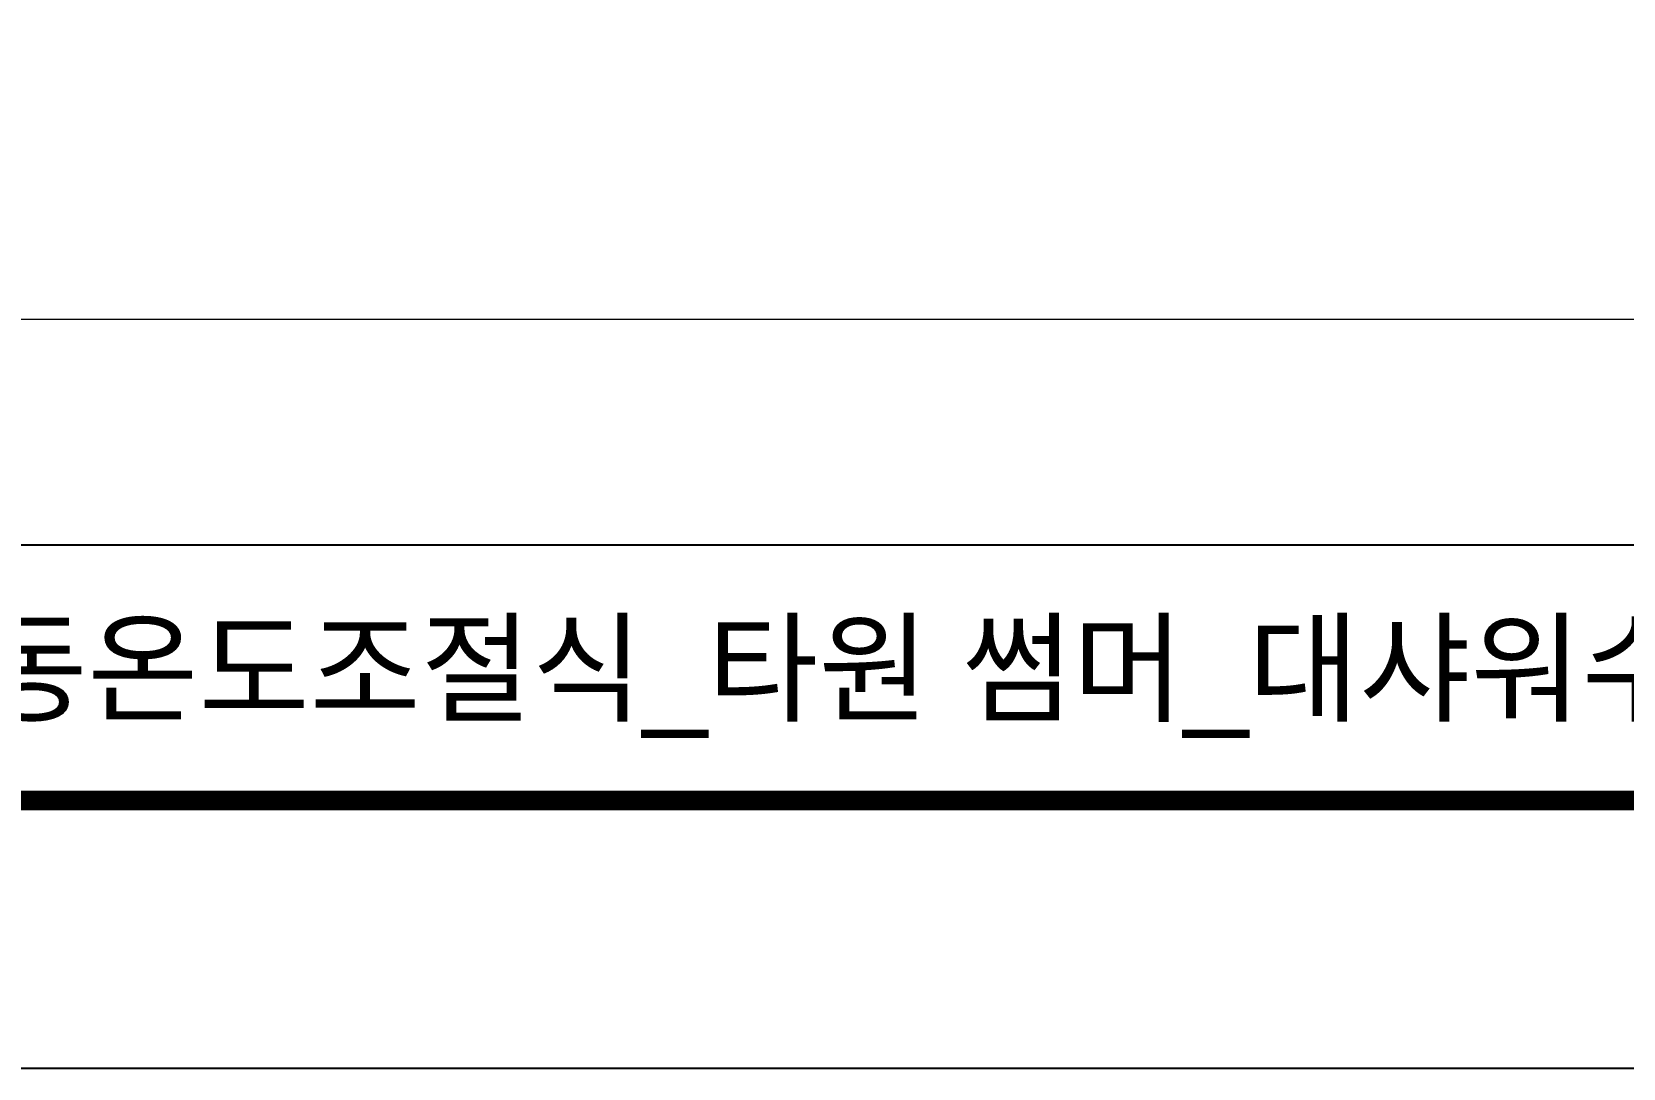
# Model space of a CAD drawing. Extents: x 0 to 3160, y 0 to 2315.
# Drawn here: x 927 to 1516, y 0 to 384 of the extents above; entities that cross this region are included whole.
import ezdxf

# ---------------------------------------------------------------- set-up
doc = ezdxf.new("R2010")
doc.units = 0
doc.header["$LTSCALE"] = 10
doc.header["$MEASUREMENT"] = 0
doc.layers.get('0').update_dxf_attribs({"linetype": 'CONTINUOUS'})
doc.layers.add('치수선', color=7, linetype='CONTINUOUS', lineweight=20)
doc.styles.add('단선완성형', font='')
doc.styles.get('단선완성형').set_extended_font_data('Gulim')

msp = doc.modelspace()

# ---------------------------------------------------------------- linework, layer by layer
at = {"color": 5}
msp.add_line((50.80561065673828, 193.9725952148438), (2594.861236572266, 193.9725952148438), dxfattribs=at)
at = {"ltscale": 0.5}
msp.add_lwpolyline([(0, 0), (3159.520004272461, 0), (3159.520004272461, 2315.039978027344), (0, 2315.039978027344)], close=True, dxfattribs=at)
at = {"color": 5, "linetype": 'ByBlock', "lineweight": 200, "const_width": 7.279999999999999}
msp.add_lwpolyline([(50.80561065673828, 99.1279296875), (3108.405616760254, 99.1279296875), (3108.405616760254, 2261.287963867188), (50.80561065673828, 2261.287963867188)], close=True, dxfattribs=at)
at = {"layer": '치수선'}
msp.add_line((1882.199597691804, 277.4211317228072), (643.0841946983423, 277.4211317228071), dxfattribs=at)

# ---------------------------------------------------------------- texts
at = {"color": 2, "insert": (618.0256576538086, 164.6287841796875), "char_height": 32.79216376800001, "width": 1570.830797284305, "attachment_point": 1, "style": '단선완성형'}
msp.add_mtext('{\\fPretendard Variable SemiBold|b0|i0|c129|p2;대림바스(주)} 자동온도조절식_타원 썸머_대샤워수전_DL S3320', dxfattribs=at)

doc.saveas('drawing.dxf')
